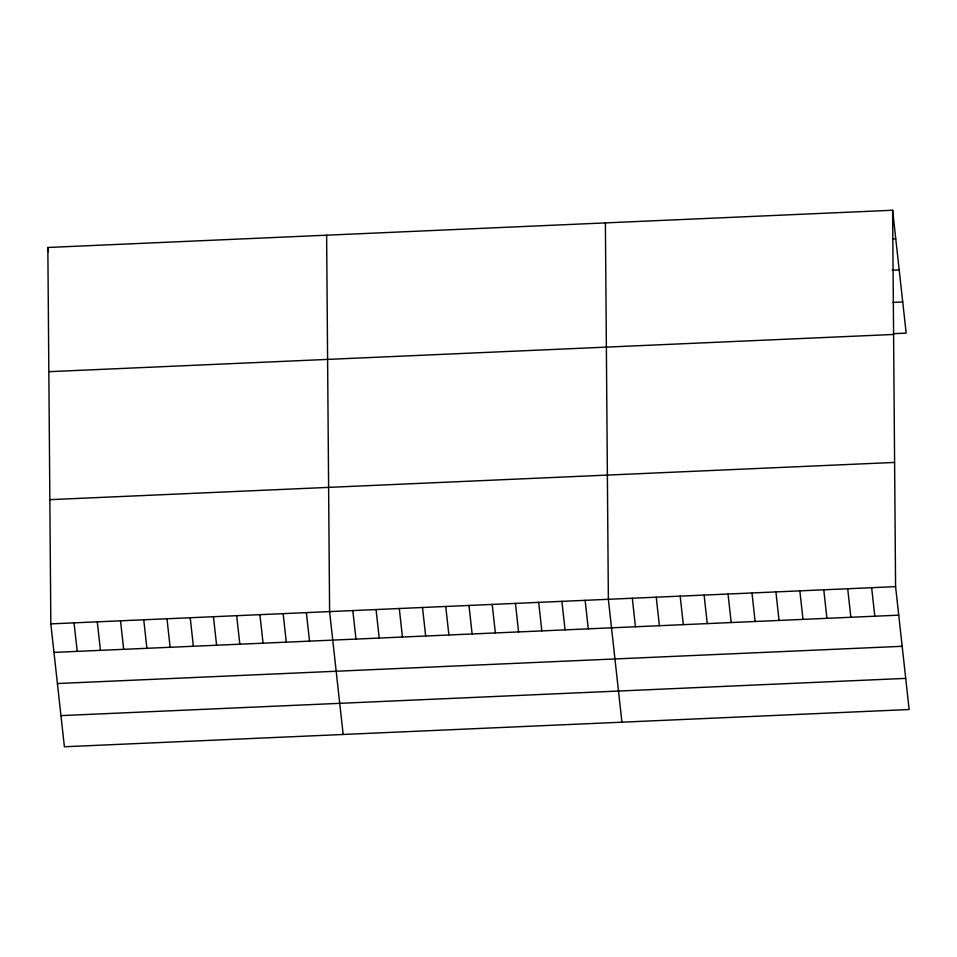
<?xml version="1.0" encoding="UTF-8"?>
<svg xmlns="http://www.w3.org/2000/svg" width="957" height="957" viewBox="0 0 957 957"><rect width="100%" height="100%" fill="white"/><g stroke="black" fill="none" stroke-linecap="round" stroke-linejoin="round"><path stroke-width="1.44" d="M892.606 210.241L895.585 586.641L909.15 709.52L64.394 746.759L50.829 623.88L47.85 247.48L892.606 210.241L906.171 333.12L893.503 333.682M892.941 238.891L895.752 238.76M892.151 270.209L899.197 269.898M892.881 302.424L902.738 301.981M48.831 371.687L893.587 334.46M49.848 499.662L894.604 462.434M50.829 623.88L895.585 586.641M53.975 652.399L898.731 615.16M57.408 683.537L902.176 646.298M60.949 715.621L905.717 678.381M871.648 587.694L874.794 616.224M847.711 588.746L850.869 617.277M823.774 589.811L826.932 618.33M799.849 590.864L802.995 619.382M775.912 591.916L779.058 620.435M751.975 592.969L755.121 621.488M728.038 594.022L731.184 622.552M704.101 595.087L707.259 623.605M680.176 596.139L683.322 624.658M656.239 597.192L659.385 625.711M632.302 598.245L635.448 626.763M621.93 722.188L608.365 599.297L605.386 222.897M585.134 600.326L588.28 628.845M561.903 601.355L565.049 629.873M538.671 602.372L541.818 630.89M515.44 603.4L518.586 631.919M492.209 604.417L495.355 632.948M468.978 605.446L472.124 633.965M445.747 606.475L448.893 634.993M422.515 607.492L425.662 636.01M399.284 608.52L402.442 637.039M376.053 609.537L379.211 638.068M352.822 610.566L355.98 639.085M343.156 734.474L329.591 611.583L326.624 235.195M306.36 612.612L309.518 641.13M283.128 613.64L286.287 642.159M259.897 614.657L263.055 643.188M236.666 615.686L239.824 644.205M213.447 616.703L216.593 645.233M190.216 617.732L193.362 646.25M166.985 618.76L170.131 647.279M143.753 619.777L146.899 648.296M120.522 620.806L123.668 649.324M97.291 621.823L100.437 650.353M47.85 247.48L48.317 251.751M74.06 622.851L77.206 651.37"/></g></svg>
